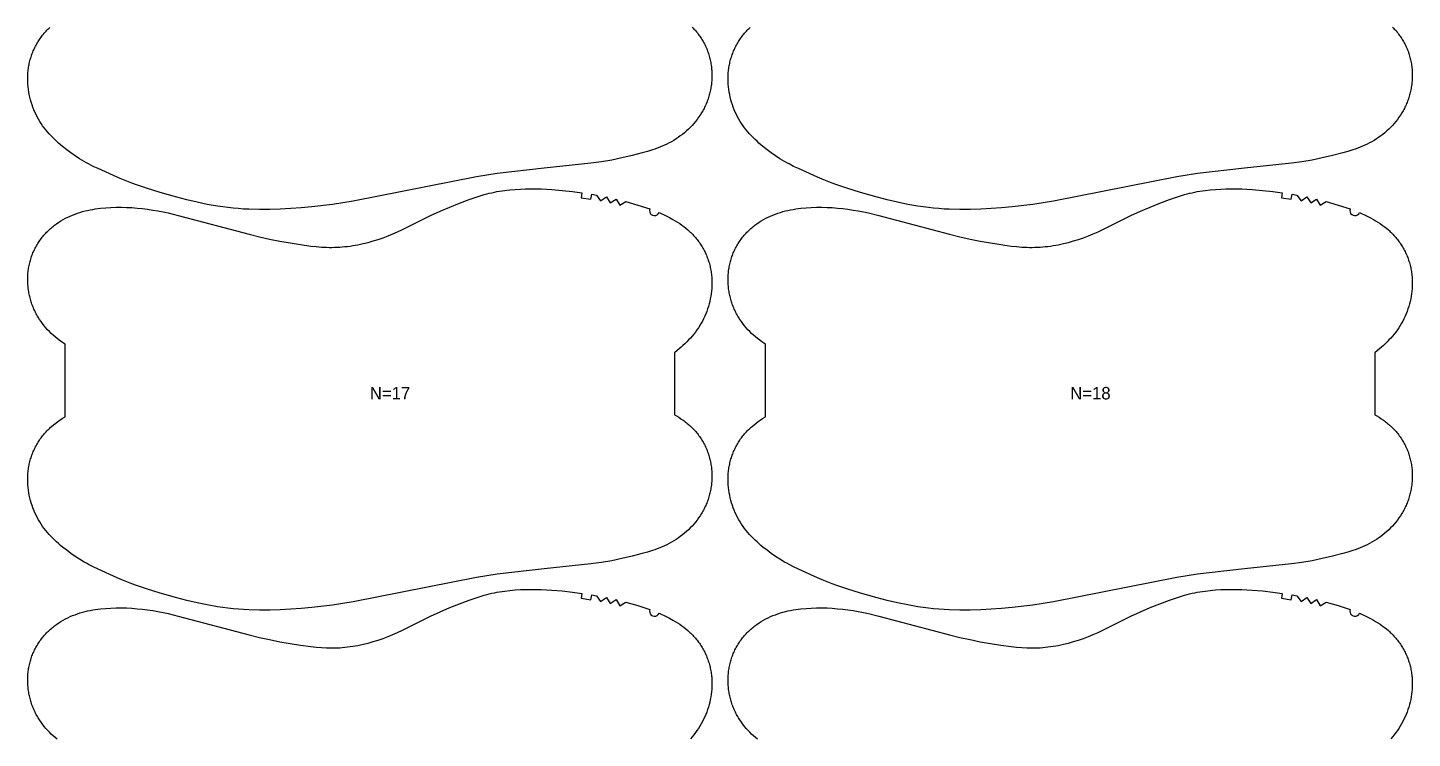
# Model space of a CAD drawing. Header units: inches. Extents: x -5 to 1955, y -83 to 1064.
# Drawn here: x 556 to 1110, y 201 to 485 of the extents above; entities that cross this region are included whole.
import ezdxf

# ---------------------------------------------------------------- set-up
doc = ezdxf.new("R2010")
doc.units = ezdxf.units.IN

msp = doc.modelspace()

# ---------------------------------------------------------------- linework, layer by layer
at = {"layer": '1'}
for points in [[(821.7665, 485.1949), (822.134, 484.8219), (822.4944, 484.4419), (822.8474, 484.055), (823.1929, 483.6614), (823.5307, 483.2612), (823.8608, 482.8546), (824.1829, 482.4417), (824.4969, 482.0226), (824.8027, 481.5975), (825.1001, 481.1665), (825.3889, 480.7298), (825.669, 480.2875), (825.9403, 479.8398), (826.2027, 479.3868), (826.4558, 478.9287), (826.6997, 478.4655), (826.9343, 477.9976), (827.1595, 477.525), (827.3754, 477.048), (827.5818, 476.5669), (827.7787, 476.0817), (827.9661, 475.5928), (828.144, 475.1003), (828.3124, 474.6043), (828.4711, 474.1053), (828.6202, 473.6032), (828.7595, 473.0983), (828.8892, 472.5909), (829.0092, 472.0811), (829.1193, 471.5692), (829.2196, 471.0552), (829.3101, 470.5395), (829.3908, 470.0223), (829.4616, 469.5036), (829.5228, 468.9836), (829.5742, 468.4626), (829.6159, 467.9407), (829.648, 467.4181), (829.6705, 466.895), (829.6834, 466.3715), (829.6867, 465.8477), (829.6806, 465.324), (829.665, 464.8004), (829.64, 464.2772), (829.6056, 463.7544), (829.5619, 463.2323), (829.5088, 462.7111), (829.4464, 462.1909), (829.3748, 461.6719), (829.2939, 461.1543), (829.2038, 460.6382), (829.1044, 460.1239), (828.9959, 459.6115), (828.8781, 459.1011), (828.7512, 458.593), (828.6151, 458.0874), (828.4699, 457.5844), (828.3156, 457.0841), (828.1521, 456.5869), (827.9795, 456.0927), (827.7979, 455.602), (827.6071, 455.1147), (827.4074, 454.631), (827.1986, 454.1513), (826.9809, 453.6754), (826.7545, 453.2036), (826.5195, 452.736), (826.2761, 452.2726), (826.0244, 451.8136), (825.7646, 451.359), (825.4968, 450.9089), (824.938, 450.0228), (824.3492, 449.156), (823.7316, 448.3094), (823.0864, 447.4836), (822.4148, 446.6795), (821.7178, 445.8977), (820.9961, 445.1386), (820.2507, 444.403), (819.4824, 443.6913), (818.6921, 443.0042), (817.8807, 442.3421), (817.0489, 441.7058), (816.1978, 441.0955), (815.3284, 440.5116), (814.4417, 439.954), (813.5388, 439.4228), (812.6209, 438.918), (811.6891, 438.4398), (810.7443, 437.9881), (809.7877, 437.563), (808.8204, 437.1642), (807.8436, 436.7895), (806.8583, 436.4366), (805.8659, 436.1028), (803.8639, 435.4829), (801.8469, 434.9099), (797.7924, 433.8521), (793.7126, 432.9059), (789.6062, 432.0765), (785.4759, 431.3752), (781.3264, 430.8039), (762.58, 428.8145), (743.8445, 426.7245), (735.5743, 425.3832), (686.2664, 415.5907), (682.1306, 414.9246), (677.9826, 414.335), (669.6629, 413.3453), (665.4901, 412.9739), (661.3106, 412.6882), (657.1264, 412.4829), (652.9389, 412.3593), (648.7492, 412.3257), (644.5611, 412.4142), (642.4691, 412.5154), (640.3795, 412.6576), (638.2932, 412.8417), (636.2112, 413.0689), (634.1343, 413.3392), (632.0628, 413.65), (627.9371, 414.3791), (623.8353, 415.2302), (619.7559, 416.1831), (615.6975, 417.2226), (609.0808, 419.1108), (603.6569, 420.8194), (599.684, 422.1528), (597.7124, 422.8597), (595.7561, 423.6051), (593.8173, 424.3942), (591.8924, 425.2181), (584.2468, 428.6554), (582.3594, 429.563), (580.4987, 430.521), (579.5811, 431.0239), (578.6725, 431.5432), (576.882, 432.6285), (575.1273, 433.7722), (573.4079, 434.9697), (571.7247, 436.2177), (570.0827, 437.5185), (569.2789, 438.19), (568.4876, 438.8762), (567.7096, 439.5776), (566.9455, 440.2946), (566.1963, 441.0279), (565.4638, 441.7778), (564.7498, 442.5449), (564.0563, 443.3298), (563.3853, 444.1331), (562.7385, 444.9551), (562.118, 445.7966), (561.5257, 446.658), (560.9632, 447.5395), (560.4309, 448.4402), (559.9287, 449.3587), (559.4568, 450.2938), (559.0151, 451.244), (558.6038, 452.2082), (558.2228, 453.185), (557.8722, 454.1731), (557.5522, 455.1712), (557.2631, 456.1785), (557.0056, 457.1939), (556.7802, 458.2167), (556.5874, 459.2459), (556.4277, 460.2806), (556.3018, 461.32), (556.2101, 462.3632), (556.1532, 463.4091), (556.1317, 464.4566), (556.1462, 465.5041), (556.1671, 466.0274), (556.1972, 466.5502), (556.2366, 467.0723), (556.2853, 467.5936), (556.3434, 468.1138), (556.4111, 468.6328), (556.4883, 469.1504), (556.5751, 469.6665), (556.6717, 470.1808), (556.778, 470.6931), (556.8941, 471.2034), (557.02, 471.7114), (557.1557, 472.217), (557.3009, 472.7199), (557.4557, 473.2201), (557.6199, 473.7173), (557.7936, 474.2113), (557.9765, 474.702), (558.1687, 475.1893), (558.37, 475.6728), (558.5805, 476.1526), (558.7999, 476.6283), (559.0282, 477.0998), (559.2654, 477.567), (559.5113, 478.0296), (559.766, 478.4875), (560.0292, 478.9406), (560.301, 479.3885), (560.5811, 479.8314), (560.8695, 480.2688), (561.166, 480.7008), (561.4705, 481.1271), (561.7829, 481.5476), (562.103, 481.9622), (562.4308, 482.3706), (562.7662, 482.7728), (563.1089, 483.1686), (563.4589, 483.5578), (563.8161, 483.9403), (564.1803, 484.316), (564.5515, 484.6846), (564.9294, 485.046)], [(1101.7665, 485.1949), (1102.134, 484.8219), (1102.4944, 484.4419), (1102.8474, 484.055), (1103.1929, 483.6614), (1103.5307, 483.2612), (1103.8608, 482.8546), (1104.1829, 482.4417), (1104.4969, 482.0226), (1104.8027, 481.5975), (1105.1001, 481.1665), (1105.3889, 480.7298), (1105.669, 480.2875), (1105.9403, 479.8398), (1106.2027, 479.3868), (1106.4558, 478.9287), (1106.6997, 478.4655), (1106.9343, 477.9976), (1107.1595, 477.525), (1107.3754, 477.048), (1107.5818, 476.5669), (1107.7787, 476.0817), (1107.9661, 475.5928), (1108.144, 475.1003), (1108.3124, 474.6043), (1108.4711, 474.1053), (1108.6202, 473.6032), (1108.7595, 473.0983), (1108.8892, 472.5909), (1109.0092, 472.0811), (1109.1193, 471.5692), (1109.2196, 471.0552), (1109.3101, 470.5395), (1109.3908, 470.0223), (1109.4616, 469.5036), (1109.5228, 468.9836), (1109.5742, 468.4626), (1109.6159, 467.9407), (1109.648, 467.4181), (1109.6705, 466.895), (1109.6834, 466.3715), (1109.6867, 465.8477), (1109.6806, 465.324), (1109.665, 464.8004), (1109.64, 464.2772), (1109.6056, 463.7544), (1109.5619, 463.2323), (1109.5088, 462.7111), (1109.4464, 462.1909), (1109.3748, 461.6719), (1109.2939, 461.1543), (1109.2038, 460.6382), (1109.1044, 460.1239), (1108.9959, 459.6115), (1108.8781, 459.1011), (1108.7512, 458.593), (1108.6151, 458.0874), (1108.4699, 457.5844), (1108.3156, 457.0841), (1108.1521, 456.5869), (1107.9795, 456.0927), (1107.7979, 455.602), (1107.6071, 455.1147), (1107.4074, 454.631), (1107.1986, 454.1513), (1106.9809, 453.6754), (1106.7545, 453.2036), (1106.5195, 452.736), (1106.2761, 452.2726), (1106.0244, 451.8136), (1105.7646, 451.359), (1105.4968, 450.9089), (1104.938, 450.0228), (1104.3492, 449.156), (1103.7316, 448.3094), (1103.0864, 447.4836), (1102.4148, 446.6795), (1101.7178, 445.8977), (1100.9961, 445.1386), (1100.2507, 444.403), (1099.4824, 443.6913), (1098.6921, 443.0042), (1097.8807, 442.3421), (1097.0489, 441.7058), (1096.1978, 441.0955), (1095.3284, 440.5116), (1094.4417, 439.954), (1093.5388, 439.4228), (1092.6209, 438.918), (1091.6891, 438.4398), (1090.7443, 437.9881), (1089.7877, 437.563), (1088.8204, 437.1642), (1087.8436, 436.7895), (1086.8583, 436.4366), (1085.8659, 436.1028), (1083.8639, 435.4829), (1081.8469, 434.9099), (1077.7924, 433.8521), (1073.7126, 432.9059), (1069.6062, 432.0765), (1065.4759, 431.3752), (1061.3264, 430.8039), (1042.58, 428.8145), (1023.8445, 426.7245), (1015.5743, 425.3832), (966.2664, 415.5907), (962.1306, 414.9246), (957.9826, 414.335), (949.6629, 413.3453), (945.4901, 412.9739), (941.3106, 412.6882), (937.1264, 412.4829), (932.9389, 412.3593), (928.7492, 412.3257), (924.5611, 412.4142), (922.4691, 412.5154), (920.3795, 412.6576), (918.2932, 412.8417), (916.2112, 413.0689), (914.1343, 413.3392), (912.0628, 413.65), (907.9371, 414.3791), (903.8353, 415.2302), (899.7559, 416.1831), (895.6975, 417.2226), (889.0808, 419.1108), (883.6569, 420.8194), (879.684, 422.1528), (877.7124, 422.8597), (875.7561, 423.6051), (873.8173, 424.3942), (871.8924, 425.2181), (864.2468, 428.6554), (862.3594, 429.563), (860.4987, 430.521), (859.5811, 431.0239), (858.6725, 431.5432), (856.882, 432.6285), (855.1273, 433.7722), (853.4079, 434.9697), (851.7247, 436.2177), (850.0827, 437.5185), (849.2789, 438.19), (848.4876, 438.8762), (847.7096, 439.5776), (846.9455, 440.2946), (846.1963, 441.0279), (845.4638, 441.7778), (844.7498, 442.5449), (844.0563, 443.3298), (843.3853, 444.1331), (842.7385, 444.9551), (842.118, 445.7966), (841.5257, 446.658), (840.9632, 447.5395), (840.4309, 448.4402), (839.9287, 449.3587), (839.4568, 450.2938), (839.0151, 451.244), (838.6038, 452.2082), (838.2228, 453.185), (837.8722, 454.1731), (837.5522, 455.1712), (837.2631, 456.1785), (837.0056, 457.1939), (836.7802, 458.2167), (836.5874, 459.2459), (836.4277, 460.2806), (836.3018, 461.32), (836.2101, 462.3632), (836.1532, 463.4091), (836.1317, 464.4566), (836.1462, 465.5041), (836.1671, 466.0274), (836.1972, 466.5502), (836.2366, 467.0723), (836.2853, 467.5936), (836.3434, 468.1138), (836.4111, 468.6328), (836.4883, 469.1504), (836.5751, 469.6665), (836.6717, 470.1808), (836.778, 470.6931), (836.8941, 471.2034), (837.02, 471.7114), (837.1557, 472.217), (837.3009, 472.7199), (837.4557, 473.2201), (837.6199, 473.7173), (837.7936, 474.2113), (837.9765, 474.702), (838.1687, 475.1893), (838.37, 475.6728), (838.5805, 476.1526), (838.7999, 476.6283), (839.0282, 477.0998), (839.2654, 477.567), (839.5113, 478.0296), (839.766, 478.4875), (840.0292, 478.9406), (840.301, 479.3885), (840.5811, 479.8314), (840.8695, 480.2688), (841.166, 480.7008), (841.4705, 481.1271), (841.7829, 481.5476), (842.103, 481.9622), (842.4308, 482.3706), (842.7662, 482.7728), (843.1089, 483.1686), (843.4589, 483.5578), (843.8161, 483.9403), (844.1803, 484.316), (844.5515, 484.6846), (844.9294, 485.046)], [(567.9378, 200.6573), (567.1264, 201.3194), (566.3361, 202.0065), (565.5678, 202.7182), (564.8224, 203.4538), (564.1007, 204.2129), (563.4037, 204.9947), (562.7321, 205.7988), (562.0869, 206.6246), (561.4693, 207.4712), (560.8805, 208.338), (560.3216, 209.2241), (560.0539, 209.6742), (559.7941, 210.1288), (559.5424, 210.5878), (559.299, 211.0512), (559.064, 211.5188), (558.8376, 211.9906), (558.6199, 212.4664), (558.4111, 212.9462), (558.2114, 213.4298), (558.0206, 213.9171), (557.839, 214.4079), (557.6664, 214.9021), (557.5029, 215.3993), (557.3486, 215.8996), (557.2034, 216.4026), (557.0673, 216.9082), (556.9404, 217.4163), (556.8226, 217.9267), (556.7141, 218.4391), (556.6147, 218.9534), (556.5246, 219.4695), (556.4437, 219.9871), (556.3721, 220.5061), (556.3097, 221.0263), (556.2566, 221.5475), (556.2129, 222.0696), (556.1785, 222.5924), (556.1535, 223.1156), (556.1379, 223.6392), (556.1317, 224.1629), (556.1351, 224.6867), (556.148, 225.2102), (556.1705, 225.7333), (556.2026, 226.2559), (556.2443, 226.7778), (556.2957, 227.2988), (556.3569, 227.8188), (556.4277, 228.3375), (556.5084, 228.8547), (556.5989, 229.3704), (556.6992, 229.8843), (556.8093, 230.3963), (556.9293, 230.9061), (557.0589, 231.4135), (557.1983, 231.9184), (557.3474, 232.4204), (557.5061, 232.9195), (557.6745, 233.4155), (557.8524, 233.908), (558.0398, 234.3969), (558.2367, 234.8821), (558.4431, 235.3632), (558.659, 235.8402), (558.8842, 236.3127), (559.1188, 236.7807), (559.3627, 237.2439), (559.6158, 237.702), (559.8781, 238.155), (560.1494, 238.6027), (560.4296, 239.045), (560.7184, 239.4817), (561.0158, 239.9127), (561.3216, 240.3378), (561.6356, 240.7569), (561.9577, 241.1698), (562.2877, 241.5764), (562.6256, 241.9766), (562.9711, 242.3702), (563.3241, 242.7571), (563.6845, 243.1371), (564.052, 243.5101), (564.4266, 243.8759), (564.8082, 244.2345), (565.1964, 244.5857), (565.5911, 244.9296), (565.9922, 245.2661), (566.3995, 245.5952), (566.8126, 245.9168), (567.2316, 246.2311), (567.6561, 246.5378), (568.5211, 247.1288), (569.4062, 247.6897), (570.3097, 248.2201), (571.2302, 248.7201), (572.1662, 249.1893), (573.1166, 249.6284), (574.0801, 250.0377), (575.0556, 250.4177), (576.042, 250.769), (577.0381, 251.092), (578.0429, 251.3873), (579.055, 251.6554), (580.0736, 251.8968), (581.0978, 252.1127), (582.127, 252.3046), (583.1604, 252.4736), (584.1976, 252.621), (585.2377, 252.7483), (587.3243, 252.9475), (589.4154, 253.0801), (591.5089, 253.1489), (593.6032, 253.1553), (595.6965, 253.1006), (597.7874, 252.9866), (599.875, 252.8175), (601.9584, 252.5978), (604.0368, 252.3321), (606.1094, 252.0241), (608.175, 251.674), (610.2324, 251.2808), (612.2807, 250.8437), (616.3499, 249.8513), (644.6945, 242.326), (648.7681, 241.3478), (652.8587, 240.4426), (656.9658, 239.6165), (661.0874, 238.8669), (665.2223, 238.197), (669.3746, 237.6417), (671.4587, 237.4214), (673.5471, 237.252), (675.6385, 237.1451), (676.685, 237.1187), (677.7316, 237.1122), (678.7783, 237.1268), (679.8247, 237.1625), (680.8703, 237.2189), (681.9148, 237.2956), (682.9578, 237.3923), (683.9988, 237.5086), (685.0375, 237.6443), (686.0734, 237.7988), (687.1062, 237.972), (688.1357, 238.1631), (690.1845, 238.5975), (692.2185, 239.0978), (694.2369, 239.6597), (696.2384, 240.2798), (698.2207, 240.9579), (700.1815, 241.6946), (702.1182, 242.4906), (704.0299, 243.344), (705.9213, 244.243), (717.1649, 249.8612), (720.9785, 251.5945), (724.8388, 253.2227), (728.7346, 254.7613), (732.6644, 256.2142), (734.6427, 256.9062), (736.6326, 257.562), (738.6373, 258.1668), (739.6462, 258.4453), (740.6598, 258.7055), (741.6785, 258.9458), (742.7019, 259.1665), (743.7295, 259.368), (744.7608, 259.5509), (746.8328, 259.8631), (748.9139, 260.1074), (751.0006, 260.2887), (753.0913, 260.413), (755.1846, 260.4868), (757.2793, 260.5166), (759.3741, 260.5077), (761.4683, 260.461), (763.5611, 260.3761), (765.6519, 260.2527), (769.8255, 259.8963), (773.9884, 259.4239), (777.6596, 258.9356), (777.3787, 256.9554), (781.2927, 256.3599), (781.614, 258.3339), (783.5863, 258.0018), (785.1874, 255.6808), (787.5182, 257.2667), (789.0542, 254.9042), (791.4277, 256.4222), (792.8896, 254.0138), (795.3091, 255.4571), (800.0998, 254.0293), (804.8571, 252.494), (804.728, 251.8875), (804.7908, 251.2706), (805.0396, 250.7027), (805.4504, 250.2382), (805.9837, 249.9219), (806.5883, 249.7842), (807.206, 249.8383), (807.7774, 250.0791), (808.2476, 250.4833), (808.5715, 251.012), (808.5715, 251.012), (811.3776, 249.7097), (812.7537, 249.0018), (814.1094, 248.2535), (815.0142, 247.7229), (815.9068, 247.1717), (816.785, 246.5986), (817.6469, 246.0023), (818.4902, 245.3817), (819.3131, 244.7355), (820.1134, 244.0624), (820.5044, 243.7154), (820.8891, 243.3612), (821.267, 242.9998), (821.6382, 242.6312), (822.0024, 242.2555), (822.3596, 241.873), (822.7096, 241.4838), (823.0523, 241.088), (823.3877, 240.6858), (823.7155, 240.2774), (824.0356, 239.8628), (824.348, 239.4423), (824.6525, 239.016), (824.949, 238.584), (825.2374, 238.1465), (825.5175, 237.7037), (825.7893, 237.2557), (826.0525, 236.8027), (826.3071, 236.3448), (826.5531, 235.8822), (826.7903, 235.415), (827.0186, 234.9435), (827.238, 234.4678), (827.4484, 233.988), (827.6498, 233.5045), (827.842, 233.0172), (828.0249, 232.5265), (828.1985, 232.0325), (828.3628, 231.5353), (828.5176, 231.0351), (828.6628, 230.5322), (828.7984, 230.0266), (828.9244, 229.5186), (829.0405, 229.0083), (829.1468, 228.496), (829.2434, 227.9817), (829.3302, 227.4656), (829.4074, 226.948), (829.4751, 226.429), (829.5332, 225.9088), (829.5819, 225.3875), (829.6213, 224.8654), (829.6514, 224.3426), (829.6723, 223.8192), (829.6867, 222.7718), (829.6653, 221.7243), (829.6084, 220.6784), (829.5167, 219.6352), (829.3908, 218.5958), (829.2311, 217.5611), (829.0383, 216.5319), (828.8129, 215.5091), (828.5554, 214.4937), (828.2663, 213.4864), (827.9463, 212.4883), (827.5957, 211.5002), (827.2147, 210.5234), (826.8034, 209.5592), (826.3617, 208.609), (825.8898, 207.6739), (825.3876, 206.7554), (824.8553, 205.8547), (824.2928, 204.9732), (823.7005, 204.1118), (823.08, 203.2703), (822.4332, 202.4483), (821.7622, 201.645), (821.0687, 200.8601)], [(847.9378, 200.6573), (847.1264, 201.3194), (846.3361, 202.0065), (845.5678, 202.7182), (844.8224, 203.4538), (844.1007, 204.2129), (843.4037, 204.9947), (842.7321, 205.7988), (842.0869, 206.6246), (841.4693, 207.4712), (840.8805, 208.338), (840.3216, 209.2241), (840.0539, 209.6742), (839.7941, 210.1288), (839.5424, 210.5878), (839.299, 211.0512), (839.064, 211.5188), (838.8376, 211.9906), (838.6199, 212.4664), (838.4111, 212.9462), (838.2114, 213.4298), (838.0206, 213.9171), (837.839, 214.4079), (837.6664, 214.9021), (837.5029, 215.3993), (837.3486, 215.8996), (837.2034, 216.4026), (837.0673, 216.9082), (836.9404, 217.4163), (836.8226, 217.9267), (836.7141, 218.4391), (836.6147, 218.9534), (836.5246, 219.4695), (836.4437, 219.9871), (836.3721, 220.5061), (836.3097, 221.0263), (836.2566, 221.5475), (836.2129, 222.0696), (836.1785, 222.5924), (836.1535, 223.1156), (836.1379, 223.6392), (836.1317, 224.1629), (836.1351, 224.6867), (836.148, 225.2102), (836.1705, 225.7333), (836.2026, 226.2559), (836.2443, 226.7778), (836.2957, 227.2988), (836.3569, 227.8188), (836.4277, 228.3375), (836.5084, 228.8547), (836.5989, 229.3704), (836.6992, 229.8843), (836.8093, 230.3963), (836.9293, 230.9061), (837.0589, 231.4135), (837.1983, 231.9184), (837.3474, 232.4204), (837.5061, 232.9195), (837.6745, 233.4155), (837.8524, 233.908), (838.0398, 234.3969), (838.2367, 234.8821), (838.4431, 235.3632), (838.659, 235.8402), (838.8842, 236.3127), (839.1188, 236.7807), (839.3627, 237.2439), (839.6158, 237.702), (839.8781, 238.155), (840.1494, 238.6027), (840.4296, 239.045), (840.7184, 239.4817), (841.0158, 239.9127), (841.3216, 240.3378), (841.6356, 240.7569), (841.9577, 241.1698), (842.2877, 241.5764), (842.6256, 241.9766), (842.9711, 242.3702), (843.3241, 242.7571), (843.6845, 243.1371), (844.052, 243.5101), (844.4266, 243.8759), (844.8082, 244.2345), (845.1964, 244.5857), (845.5911, 244.9296), (845.9922, 245.2661), (846.3995, 245.5952), (846.8126, 245.9168), (847.2316, 246.2311), (847.6561, 246.5378), (848.5211, 247.1288), (849.4062, 247.6897), (850.3097, 248.2201), (851.2302, 248.7201), (852.1662, 249.1893), (853.1166, 249.6284), (854.0801, 250.0377), (855.0556, 250.4177), (856.042, 250.769), (857.0381, 251.092), (858.0429, 251.3873), (859.055, 251.6554), (860.0736, 251.8968), (861.0978, 252.1127), (862.127, 252.3046), (863.1604, 252.4736), (864.1976, 252.621), (865.2377, 252.7483), (867.3243, 252.9475), (869.4154, 253.0801), (871.5089, 253.1489), (873.6032, 253.1553), (875.6965, 253.1006), (877.7874, 252.9866), (879.875, 252.8175), (881.9584, 252.5978), (884.0368, 252.3321), (886.1094, 252.0241), (888.175, 251.674), (890.2324, 251.2808), (892.2807, 250.8437), (896.3499, 249.8513), (924.6945, 242.326), (928.7681, 241.3478), (932.8587, 240.4426), (936.9658, 239.6165), (941.0874, 238.8669), (945.2223, 238.197), (949.3746, 237.6417), (951.4587, 237.4214), (953.5471, 237.252), (955.6385, 237.1451), (956.685, 237.1187), (957.7316, 237.1122), (958.7783, 237.1268), (959.8247, 237.1625), (960.8703, 237.2189), (961.9148, 237.2956), (962.9578, 237.3923), (963.9988, 237.5086), (965.0375, 237.6443), (966.0734, 237.7988), (967.1062, 237.972), (968.1357, 238.1631), (970.1845, 238.5975), (972.2185, 239.0978), (974.2369, 239.6597), (976.2384, 240.2798), (978.2207, 240.9579), (980.1815, 241.6946), (982.1182, 242.4906), (984.0299, 243.344), (985.9213, 244.243), (997.1649, 249.8612), (1000.9785, 251.5945), (1004.8388, 253.2227), (1008.7346, 254.7613), (1012.6644, 256.2142), (1014.6427, 256.9062), (1016.6326, 257.562), (1018.6373, 258.1668), (1019.6462, 258.4453), (1020.6598, 258.7055), (1021.6785, 258.9458), (1022.7019, 259.1665), (1023.7295, 259.368), (1024.7608, 259.5509), (1026.8328, 259.8631), (1028.9139, 260.1074), (1031.0006, 260.2887), (1033.0913, 260.413), (1035.1846, 260.4868), (1037.2793, 260.5166), (1039.3741, 260.5077), (1041.4683, 260.461), (1043.5611, 260.3761), (1045.6519, 260.2527), (1049.8255, 259.8963), (1053.9884, 259.4239), (1057.6596, 258.9356), (1057.3787, 256.9554), (1061.2927, 256.3599), (1061.614, 258.3339), (1063.5863, 258.0018), (1065.1874, 255.6808), (1067.5182, 257.2667), (1069.0542, 254.9042), (1071.4277, 256.4222), (1072.8896, 254.0138), (1075.3091, 255.4571), (1080.0998, 254.0293), (1084.8571, 252.494), (1084.728, 251.8875), (1084.7908, 251.2706), (1085.0396, 250.7027), (1085.4504, 250.2382), (1085.9837, 249.9219), (1086.5883, 249.7842), (1087.206, 249.8383), (1087.7774, 250.0791), (1088.2476, 250.4833), (1088.5715, 251.012), (1088.5715, 251.012), (1091.3776, 249.7097), (1092.7537, 249.0018), (1094.1094, 248.2535), (1095.0142, 247.7229), (1095.9068, 247.1717), (1096.785, 246.5986), (1097.6469, 246.0023), (1098.4902, 245.3817), (1099.3131, 244.7355), (1100.1134, 244.0624), (1100.5044, 243.7154), (1100.8891, 243.3612), (1101.267, 242.9998), (1101.6382, 242.6312), (1102.0024, 242.2555), (1102.3596, 241.873), (1102.7096, 241.4838), (1103.0523, 241.088), (1103.3877, 240.6858), (1103.7155, 240.2774), (1104.0356, 239.8628), (1104.348, 239.4423), (1104.6525, 239.016), (1104.949, 238.584), (1105.2374, 238.1465), (1105.5175, 237.7037), (1105.7893, 237.2557), (1106.0525, 236.8027), (1106.3071, 236.3448), (1106.5531, 235.8822), (1106.7903, 235.415), (1107.0186, 234.9435), (1107.238, 234.4678), (1107.4484, 233.988), (1107.6498, 233.5045), (1107.842, 233.0172), (1108.0249, 232.5265), (1108.1985, 232.0325), (1108.3628, 231.5353), (1108.5176, 231.0351), (1108.6628, 230.5322), (1108.7984, 230.0266), (1108.9244, 229.5186), (1109.0405, 229.0083), (1109.1468, 228.496), (1109.2434, 227.9817), (1109.3302, 227.4656), (1109.4074, 226.948), (1109.4751, 226.429), (1109.5332, 225.9088), (1109.5819, 225.3875), (1109.6213, 224.8654), (1109.6514, 224.3426), (1109.6723, 223.8192), (1109.6867, 222.7718), (1109.6653, 221.7243), (1109.6084, 220.6784), (1109.5167, 219.6352), (1109.3908, 218.5958), (1109.2311, 217.5611), (1109.0383, 216.5319), (1108.8129, 215.5091), (1108.5554, 214.4937), (1108.2663, 213.4864), (1107.9463, 212.4883), (1107.5957, 211.5002), (1107.2147, 210.5234), (1106.8034, 209.5592), (1106.3617, 208.609), (1105.8898, 207.6739), (1105.3876, 206.7554), (1104.8553, 205.8547), (1104.2928, 204.9732), (1103.7005, 204.1118), (1103.08, 203.2703), (1102.4332, 202.4483), (1101.7622, 201.645), (1101.0687, 200.8601)]]:
    msp.add_lwpolyline(points, dxfattribs=at)
for points in [[(808.5715, 411.095), (811.3776, 409.7927), (812.7537, 409.0848), (814.1094, 408.3365), (815.0142, 407.8059), (815.9068, 407.2547), (816.785, 406.6816), (817.6469, 406.0853), (818.4902, 405.4647), (819.3131, 404.8185), (820.1134, 404.1454), (820.5044, 403.7984), (820.8891, 403.4442), (821.267, 403.0828), (821.6382, 402.7142), (822.0024, 402.3385), (822.3596, 401.956), (822.7096, 401.5668), (823.0523, 401.171), (823.3877, 400.7688), (823.7155, 400.3604), (824.0356, 399.9458), (824.348, 399.5253), (824.6525, 399.099), (824.949, 398.667), (825.2374, 398.2295), (825.5175, 397.7867), (825.7893, 397.3387), (826.0525, 396.8857), (826.3071, 396.4278), (826.5531, 395.9652), (826.7903, 395.498), (827.0186, 395.0265), (827.238, 394.5508), (827.4484, 394.071), (827.6498, 393.5875), (827.842, 393.1002), (828.0249, 392.6095), (828.1985, 392.1155), (828.3628, 391.6183), (828.5176, 391.1181), (828.6628, 390.6152), (828.7984, 390.1096), (828.9244, 389.6016), (829.0405, 389.0913), (829.1468, 388.579), (829.2434, 388.0647), (829.3302, 387.5486), (829.4074, 387.031), (829.4751, 386.512), (829.5332, 385.9918), (829.5819, 385.4705), (829.6213, 384.9484), (829.6514, 384.4256), (829.6723, 383.9022), (829.6867, 382.8548), (829.6653, 381.8073), (829.6084, 380.7614), (829.5167, 379.7182), (829.3908, 378.6788), (829.2311, 377.6441), (829.0383, 376.6149), (828.8129, 375.5921), (828.5554, 374.5767), (828.2663, 373.5694), (827.9463, 372.5713), (827.5957, 371.5832), (827.2147, 370.6064), (826.8034, 369.6422), (826.3617, 368.692), (825.8898, 367.7569), (825.3876, 366.8384), (824.8553, 365.9377), (824.2928, 365.0562), (823.7005, 364.1948), (823.08, 363.3533), (822.4332, 362.5313), (821.7622, 361.728), (821.0687, 360.9431), (820.3547, 360.176), (819.6222, 359.4261), (818.873, 358.6928), (818.1089, 357.9758), (817.3309, 357.2744), (816.5396, 356.5882), (815.7358, 355.9167), (814.6867, 355.0856), (814.6867, 330.2684), (815.5088, 329.8219), (816.4123, 329.2915), (817.2973, 328.7306), (818.1624, 328.1396), (818.5869, 327.8329), (819.0058, 327.5186), (819.419, 327.197), (819.8263, 326.8679), (820.2274, 326.5314), (820.6221, 326.1875), (821.0103, 325.8363), (821.3918, 325.4777), (821.7665, 325.1119), (822.134, 324.7389), (822.4944, 324.3589), (822.8474, 323.972), (823.1929, 323.5784), (823.5307, 323.1782), (823.8608, 322.7716), (824.1829, 322.3587), (824.4969, 321.9396), (824.8027, 321.5145), (825.1001, 321.0835), (825.3889, 320.6468), (825.669, 320.2045), (825.9403, 319.7568), (826.2027, 319.3038), (826.4558, 318.8457), (826.6997, 318.3825), (826.9343, 317.9146), (827.1595, 317.442), (827.3754, 316.965), (827.5818, 316.4839), (827.7787, 315.9987), (827.9661, 315.5098), (828.144, 315.0173), (828.3124, 314.5213), (828.4711, 314.0223), (828.6202, 313.5202), (828.7595, 313.0153), (828.8892, 312.5079), (829.0092, 311.9981), (829.1193, 311.4862), (829.2196, 310.9722), (829.3101, 310.4565), (829.3908, 309.9393), (829.4616, 309.4206), (829.5228, 308.9006), (829.5742, 308.3796), (829.6159, 307.8577), (829.648, 307.3351), (829.6705, 306.812), (829.6834, 306.2885), (829.6867, 305.7647), (829.6806, 305.241), (829.665, 304.7174), (829.64, 304.1942), (829.6056, 303.6714), (829.5619, 303.1493), (829.5088, 302.6281), (829.4464, 302.1079), (829.3748, 301.5889), (829.2939, 301.0713), (829.2038, 300.5552), (829.1044, 300.0409), (828.9959, 299.5285), (828.8781, 299.0181), (828.7512, 298.51), (828.6151, 298.0044), (828.4699, 297.5014), (828.3156, 297.0011), (828.1521, 296.5039), (827.9795, 296.0097), (827.7979, 295.519), (827.6071, 295.0317), (827.4074, 294.548), (827.1986, 294.0683), (826.9809, 293.5924), (826.7545, 293.1206), (826.5195, 292.653), (826.2761, 292.1896), (826.0244, 291.7306), (825.7646, 291.276), (825.4968, 290.8259), (824.938, 289.9398), (824.3492, 289.073), (823.7316, 288.2264), (823.0864, 287.4006), (822.4148, 286.5965), (821.7178, 285.8147), (820.9961, 285.0556), (820.2507, 284.32), (819.4824, 283.6083), (818.6921, 282.9212), (817.8807, 282.2591), (817.0489, 281.6228), (816.1978, 281.0125), (815.3284, 280.4286), (814.4417, 279.871), (813.5388, 279.3398), (812.6209, 278.835), (811.6891, 278.3568), (810.7443, 277.9051), (809.7877, 277.48), (808.8204, 277.0812), (807.8436, 276.7065), (806.8583, 276.3536), (805.8659, 276.0198), (803.8639, 275.3999), (801.8469, 274.8269), (797.7924, 273.7691), (793.7126, 272.8229), (789.6062, 271.9935), (785.4759, 271.2922), (781.3264, 270.7209), (762.58, 268.7315), (743.8445, 266.6415), (735.5743, 265.3002), (686.2664, 255.5077), (682.1306, 254.8416), (677.9826, 254.252), (669.6629, 253.2623), (665.4901, 252.8909), (661.3106, 252.6052), (657.1264, 252.3999), (652.9389, 252.2763), (648.7492, 252.2427), (644.5611, 252.3312), (642.4691, 252.4324), (640.3795, 252.5746), (638.2932, 252.7587), (636.2112, 252.9859), (634.1343, 253.2562), (632.0628, 253.567), (627.9371, 254.2961), (623.8353, 255.1472), (619.7559, 256.1001), (615.6975, 257.1396), (609.0808, 259.0278), (603.6569, 260.7364), (599.684, 262.0698), (597.7124, 262.7767), (595.7561, 263.5221), (593.8173, 264.3112), (591.8924, 265.1351), (584.2468, 268.5724), (582.3594, 269.48), (580.4987, 270.438), (579.5811, 270.9409), (578.6725, 271.4602), (576.882, 272.5455), (575.1273, 273.6892), (573.4079, 274.8867), (571.7247, 276.1347), (570.0827, 277.4355), (569.2789, 278.107), (568.4876, 278.7932), (567.7096, 279.4946), (566.9455, 280.2116), (566.1963, 280.9449), (565.4638, 281.6948), (564.7498, 282.4619), (564.0563, 283.2468), (563.3853, 284.0501), (562.7385, 284.8721), (562.118, 285.7136), (561.5257, 286.575), (560.9632, 287.4565), (560.4309, 288.3572), (559.9287, 289.2757), (559.4568, 290.2108), (559.0151, 291.161), (558.6038, 292.1252), (558.2228, 293.102), (557.8722, 294.0901), (557.5522, 295.0882), (557.2631, 296.0955), (557.0056, 297.1109), (556.7802, 298.1337), (556.5874, 299.1629), (556.4277, 300.1976), (556.3018, 301.237), (556.2101, 302.2802), (556.1532, 303.3261), (556.1317, 304.3736), (556.1462, 305.4211), (556.1671, 305.9444), (556.1972, 306.4672), (556.2366, 306.9893), (556.2853, 307.5106), (556.3434, 308.0308), (556.4111, 308.5498), (556.4883, 309.0674), (556.5751, 309.5835), (556.6717, 310.0978), (556.778, 310.6101), (556.8941, 311.1204), (557.02, 311.6284), (557.1557, 312.134), (557.3009, 312.6369), (557.4557, 313.1371), (557.6199, 313.6343), (557.7936, 314.1283), (557.9765, 314.619), (558.1687, 315.1063), (558.37, 315.5898), (558.5805, 316.0696), (558.7999, 316.5453), (559.0282, 317.0168), (559.2654, 317.484), (559.5113, 317.9466), (559.766, 318.4045), (560.0292, 318.8576), (560.301, 319.3055), (560.5811, 319.7484), (560.8695, 320.1858), (561.166, 320.6178), (561.4705, 321.0441), (561.7829, 321.4646), (562.103, 321.8792), (562.4308, 322.2876), (562.7662, 322.6898), (563.1089, 323.0856), (563.4589, 323.4748), (563.8161, 323.8573), (564.1803, 324.233), (564.5515, 324.6016), (564.9294, 324.963), (565.314, 325.3172), (565.7051, 325.6642), (566.5054, 326.3373), (567.3282, 326.9835), (568.1716, 327.6041), (569.0335, 328.2004), (569.9117, 328.7735), (570.8043, 329.3247), (571.1317, 329.5167), (571.1317, 358.5063), (570.4901, 358.9098), (569.6207, 359.4937), (568.7696, 360.104), (567.9378, 360.7403), (567.1264, 361.4024), (566.3361, 362.0895), (565.5678, 362.8012), (564.8224, 363.5368), (564.1007, 364.2959), (563.4037, 365.0777), (562.7321, 365.8818), (562.0869, 366.7076), (561.4693, 367.5542), (560.8805, 368.421), (560.3216, 369.3071), (560.0539, 369.7572), (559.7941, 370.2118), (559.5424, 370.6708), (559.299, 371.1342), (559.064, 371.6018), (558.8376, 372.0736), (558.6199, 372.5494), (558.4111, 373.0292), (558.2114, 373.5128), (558.0206, 374.0001), (557.839, 374.4909), (557.6664, 374.9851), (557.5029, 375.4823), (557.3486, 375.9826), (557.2034, 376.4856), (557.0673, 376.9912), (556.9404, 377.4993), (556.8226, 378.0097), (556.7141, 378.5221), (556.6147, 379.0364), (556.5246, 379.5525), (556.4437, 380.0701), (556.3721, 380.5891), (556.3097, 381.1093), (556.2566, 381.6305), (556.2129, 382.1526), (556.1785, 382.6754), (556.1535, 383.1986), (556.1379, 383.7222), (556.1317, 384.2459), (556.1351, 384.7697), (556.148, 385.2932), (556.1705, 385.8163), (556.2026, 386.3389), (556.2443, 386.8608), (556.2957, 387.3818), (556.3569, 387.9018), (556.4277, 388.4205), (556.5084, 388.9377), (556.5989, 389.4534), (556.6992, 389.9673), (556.8093, 390.4793), (556.9293, 390.9891), (557.0589, 391.4965), (557.1983, 392.0014), (557.3474, 392.5034), (557.5061, 393.0025), (557.6745, 393.4985), (557.8524, 393.991), (558.0398, 394.4799), (558.2367, 394.9651), (558.4431, 395.4462), (558.659, 395.9232), (558.8842, 396.3957), (559.1188, 396.8637), (559.3627, 397.3269), (559.6158, 397.785), (559.8781, 398.238), (560.1494, 398.6857), (560.4296, 399.128), (560.7184, 399.5647), (561.0158, 399.9957), (561.3216, 400.4208), (561.6356, 400.8399), (561.9577, 401.2528), (562.2877, 401.6594), (562.6256, 402.0596), (562.9711, 402.4532), (563.3241, 402.8401), (563.6845, 403.2201), (564.052, 403.5931), (564.4266, 403.9589), (564.8082, 404.3175), (565.1964, 404.6687), (565.5911, 405.0126), (565.9922, 405.3491), (566.3995, 405.6782), (566.8126, 405.9998), (567.2316, 406.3141), (567.6561, 406.6208), (568.5211, 407.2118), (569.4062, 407.7727), (570.3097, 408.3031), (571.2302, 408.8031), (572.1662, 409.2723), (573.1166, 409.7114), (574.0801, 410.1207), (575.0556, 410.5007), (576.042, 410.852), (577.0381, 411.175), (578.0429, 411.4703), (579.055, 411.7384), (580.0736, 411.9798), (581.0978, 412.1957), (582.127, 412.3876), (583.1604, 412.5566), (584.1976, 412.704), (585.2377, 412.8313), (587.3243, 413.0305), (589.4154, 413.1631), (591.5089, 413.2319), (593.6032, 413.2383), (595.6965, 413.1836), (597.7874, 413.0696), (599.875, 412.9005), (601.9584, 412.6808), (604.0368, 412.4151), (606.1094, 412.1071), (608.175, 411.757), (610.2324, 411.3638), (612.2807, 410.9267), (616.3499, 409.9343), (644.6945, 402.409), (648.7681, 401.4308), (652.8587, 400.5256), (656.9658, 399.6995), (661.0874, 398.9499), (665.2223, 398.28), (669.3746, 397.7247), (671.4587, 397.5044), (673.5471, 397.335), (675.6385, 397.2281), (676.685, 397.2017), (677.7316, 397.1952), (678.7783, 397.2098), (679.8247, 397.2455), (680.8703, 397.3019), (681.9148, 397.3786), (682.9578, 397.4753), (683.9988, 397.5916), (685.0375, 397.7273), (686.0734, 397.8818), (687.1062, 398.055), (688.1357, 398.2461), (690.1845, 398.6805), (692.2185, 399.1808), (694.2369, 399.7427), (696.2384, 400.3628), (698.2207, 401.0409), (700.1815, 401.7776), (702.1182, 402.5736), (704.0299, 403.427), (705.9213, 404.326), (717.1649, 409.9442), (720.9785, 411.6775), (724.8388, 413.3057), (728.7346, 414.8443), (732.6644, 416.2972), (734.6427, 416.9892), (736.6326, 417.645), (738.6373, 418.2498), (739.6462, 418.5283), (740.6598, 418.7885), (741.6785, 419.0288), (742.7019, 419.2495), (743.7295, 419.451), (744.7608, 419.6339), (746.8328, 419.9461), (748.9139, 420.1904), (751.0006, 420.3717), (753.0913, 420.496), (755.1846, 420.5698), (757.2793, 420.5996), (759.3741, 420.5907), (761.4683, 420.544), (763.5611, 420.4591), (765.6519, 420.3357), (769.8255, 419.9793), (773.9884, 419.5069), (777.6596, 419.0186), (777.3787, 417.0384), (781.2927, 416.4429), (781.614, 418.4169), (783.5863, 418.0848), (785.1874, 415.7638), (787.5182, 417.3497), (789.0542, 414.9872), (791.4277, 416.5052), (792.8896, 414.0968), (795.3091, 415.5401), (800.0998, 414.1123), (804.8571, 412.577), (804.728, 411.9705), (804.7908, 411.3536), (805.0396, 410.7857), (805.4504, 410.3212), (805.9837, 410.0049), (806.5883, 409.8672), (807.206, 409.9213), (807.7774, 410.1621), (808.2476, 410.5663), (808.5715, 411.095)], [(1088.5715, 411.095), (1091.3776, 409.7927), (1092.7537, 409.0848), (1094.1094, 408.3365), (1095.0142, 407.8059), (1095.9068, 407.2547), (1096.785, 406.6816), (1097.6469, 406.0853), (1098.4902, 405.4647), (1099.3131, 404.8185), (1100.1134, 404.1454), (1100.5044, 403.7984), (1100.8891, 403.4442), (1101.267, 403.0828), (1101.6382, 402.7142), (1102.0024, 402.3385), (1102.3596, 401.956), (1102.7096, 401.5668), (1103.0523, 401.171), (1103.3877, 400.7688), (1103.7155, 400.3604), (1104.0356, 399.9458), (1104.348, 399.5253), (1104.6525, 399.099), (1104.949, 398.667), (1105.2374, 398.2295), (1105.5175, 397.7867), (1105.7893, 397.3387), (1106.0525, 396.8857), (1106.3071, 396.4278), (1106.5531, 395.9652), (1106.7903, 395.498), (1107.0186, 395.0265), (1107.238, 394.5508), (1107.4484, 394.071), (1107.6498, 393.5875), (1107.842, 393.1002), (1108.0249, 392.6095), (1108.1985, 392.1155), (1108.3628, 391.6183), (1108.5176, 391.1181), (1108.6628, 390.6152), (1108.7984, 390.1096), (1108.9244, 389.6016), (1109.0405, 389.0913), (1109.1468, 388.579), (1109.2434, 388.0647), (1109.3302, 387.5486), (1109.4074, 387.031), (1109.4751, 386.512), (1109.5332, 385.9918), (1109.5819, 385.4705), (1109.6213, 384.9484), (1109.6514, 384.4256), (1109.6723, 383.9022), (1109.6867, 382.8548), (1109.6653, 381.8073), (1109.6084, 380.7614), (1109.5167, 379.7182), (1109.3908, 378.6788), (1109.2311, 377.6441), (1109.0383, 376.6149), (1108.8129, 375.5921), (1108.5554, 374.5767), (1108.2663, 373.5694), (1107.9463, 372.5713), (1107.5957, 371.5832), (1107.2147, 370.6064), (1106.8034, 369.6422), (1106.3617, 368.692), (1105.8898, 367.7569), (1105.3876, 366.8384), (1104.8553, 365.9377), (1104.2928, 365.0562), (1103.7005, 364.1948), (1103.08, 363.3533), (1102.4332, 362.5313), (1101.7622, 361.728), (1101.0687, 360.9431), (1100.3547, 360.176), (1099.6222, 359.4261), (1098.873, 358.6928), (1098.1089, 357.9758), (1097.3309, 357.2744), (1096.5396, 356.5882), (1095.7358, 355.9167), (1094.6867, 355.0856), (1094.6867, 330.2684), (1095.5088, 329.8219), (1096.4123, 329.2915), (1097.2973, 328.7306), (1098.1624, 328.1396), (1098.5869, 327.8329), (1099.0058, 327.5186), (1099.419, 327.197), (1099.8263, 326.8679), (1100.2274, 326.5314), (1100.6221, 326.1875), (1101.0103, 325.8363), (1101.3918, 325.4777), (1101.7665, 325.1119), (1102.134, 324.7389), (1102.4944, 324.3589), (1102.8474, 323.972), (1103.1929, 323.5784), (1103.5307, 323.1782), (1103.8608, 322.7716), (1104.1829, 322.3587), (1104.4969, 321.9396), (1104.8027, 321.5145), (1105.1001, 321.0835), (1105.3889, 320.6468), (1105.669, 320.2045), (1105.9403, 319.7568), (1106.2027, 319.3038), (1106.4558, 318.8457), (1106.6997, 318.3825), (1106.9343, 317.9146), (1107.1595, 317.442), (1107.3754, 316.965), (1107.5818, 316.4839), (1107.7787, 315.9987), (1107.9661, 315.5098), (1108.144, 315.0173), (1108.3124, 314.5213), (1108.4711, 314.0223), (1108.6202, 313.5202), (1108.7595, 313.0153), (1108.8892, 312.5079), (1109.0092, 311.9981), (1109.1193, 311.4862), (1109.2196, 310.9722), (1109.3101, 310.4565), (1109.3908, 309.9393), (1109.4616, 309.4206), (1109.5228, 308.9006), (1109.5742, 308.3796), (1109.6159, 307.8577), (1109.648, 307.3351), (1109.6705, 306.812), (1109.6834, 306.2885), (1109.6867, 305.7647), (1109.6806, 305.241), (1109.665, 304.7174), (1109.64, 304.1942), (1109.6056, 303.6714), (1109.5619, 303.1493), (1109.5088, 302.6281), (1109.4464, 302.1079), (1109.3748, 301.5889), (1109.2939, 301.0713), (1109.2038, 300.5552), (1109.1044, 300.0409), (1108.9959, 299.5285), (1108.8781, 299.0181), (1108.7512, 298.51), (1108.6151, 298.0044), (1108.4699, 297.5014), (1108.3156, 297.0011), (1108.1521, 296.5039), (1107.9795, 296.0097), (1107.7979, 295.519), (1107.6071, 295.0317), (1107.4074, 294.548), (1107.1986, 294.0683), (1106.9809, 293.5924), (1106.7545, 293.1206), (1106.5195, 292.653), (1106.2761, 292.1896), (1106.0244, 291.7306), (1105.7646, 291.276), (1105.4968, 290.8259), (1104.938, 289.9398), (1104.3492, 289.073), (1103.7316, 288.2264), (1103.0864, 287.4006), (1102.4148, 286.5965), (1101.7178, 285.8147), (1100.9961, 285.0556), (1100.2507, 284.32), (1099.4824, 283.6083), (1098.6921, 282.9212), (1097.8807, 282.2591), (1097.0489, 281.6228), (1096.1978, 281.0125), (1095.3284, 280.4286), (1094.4417, 279.871), (1093.5388, 279.3398), (1092.6209, 278.835), (1091.6891, 278.3568), (1090.7443, 277.9051), (1089.7877, 277.48), (1088.8204, 277.0812), (1087.8436, 276.7065), (1086.8583, 276.3536), (1085.8659, 276.0198), (1083.8639, 275.3999), (1081.8469, 274.8269), (1077.7924, 273.7691), (1073.7126, 272.8229), (1069.6062, 271.9935), (1065.4759, 271.2922), (1061.3264, 270.7209), (1042.58, 268.7315), (1023.8445, 266.6415), (1015.5743, 265.3002), (966.2664, 255.5077), (962.1306, 254.8416), (957.9826, 254.252), (949.6629, 253.2623), (945.4901, 252.8909), (941.3106, 252.6052), (937.1264, 252.3999), (932.9389, 252.2763), (928.7492, 252.2427), (924.5611, 252.3312), (922.4691, 252.4324), (920.3795, 252.5746), (918.2932, 252.7587), (916.2112, 252.9859), (914.1343, 253.2562), (912.0628, 253.567), (907.9371, 254.2961), (903.8353, 255.1472), (899.7559, 256.1001), (895.6975, 257.1396), (889.0808, 259.0278), (883.6569, 260.7364), (879.684, 262.0698), (877.7124, 262.7767), (875.7561, 263.5221), (873.8173, 264.3112), (871.8924, 265.1351), (864.2468, 268.5724), (862.3594, 269.48), (860.4987, 270.438), (859.5811, 270.9409), (858.6725, 271.4602), (856.882, 272.5455), (855.1273, 273.6892), (853.4079, 274.8867), (851.7247, 276.1347), (850.0827, 277.4355), (849.2789, 278.107), (848.4876, 278.7932), (847.7096, 279.4946), (846.9455, 280.2116), (846.1963, 280.9449), (845.4638, 281.6948), (844.7498, 282.4619), (844.0563, 283.2468), (843.3853, 284.0501), (842.7385, 284.8721), (842.118, 285.7136), (841.5257, 286.575), (840.9632, 287.4565), (840.4309, 288.3572), (839.9287, 289.2757), (839.4568, 290.2108), (839.0151, 291.161), (838.6038, 292.1252), (838.2228, 293.102), (837.8722, 294.0901), (837.5522, 295.0882), (837.2631, 296.0955), (837.0056, 297.1109), (836.7802, 298.1337), (836.5874, 299.1629), (836.4277, 300.1976), (836.3018, 301.237), (836.2101, 302.2802), (836.1532, 303.3261), (836.1317, 304.3736), (836.1462, 305.4211), (836.1671, 305.9444), (836.1972, 306.4672), (836.2366, 306.9893), (836.2853, 307.5106), (836.3434, 308.0308), (836.4111, 308.5498), (836.4883, 309.0674), (836.5751, 309.5835), (836.6717, 310.0978), (836.778, 310.6101), (836.8941, 311.1204), (837.02, 311.6284), (837.1557, 312.134), (837.3009, 312.6369), (837.4557, 313.1371), (837.6199, 313.6343), (837.7936, 314.1283), (837.9765, 314.619), (838.1687, 315.1063), (838.37, 315.5898), (838.5805, 316.0696), (838.7999, 316.5453), (839.0282, 317.0168), (839.2654, 317.484), (839.5113, 317.9466), (839.766, 318.4045), (840.0292, 318.8576), (840.301, 319.3055), (840.5811, 319.7484), (840.8695, 320.1858), (841.166, 320.6178), (841.4705, 321.0441), (841.7829, 321.4646), (842.103, 321.8792), (842.4308, 322.2876), (842.7662, 322.6898), (843.1089, 323.0856), (843.4589, 323.4748), (843.8161, 323.8573), (844.1803, 324.233), (844.5515, 324.6016), (844.9294, 324.963), (845.314, 325.3172), (845.7051, 325.6642), (846.5054, 326.3373), (847.3282, 326.9835), (848.1716, 327.6041), (849.0335, 328.2004), (849.9117, 328.7735), (850.8043, 329.3247), (851.1317, 329.5167), (851.1317, 358.5063), (850.4901, 358.9098), (849.6207, 359.4937), (848.7696, 360.104), (847.9378, 360.7403), (847.1264, 361.4024), (846.3361, 362.0895), (845.5678, 362.8012), (844.8224, 363.5368), (844.1007, 364.2959), (843.4037, 365.0777), (842.7321, 365.8818), (842.0869, 366.7076), (841.4693, 367.5542), (840.8805, 368.421), (840.3216, 369.3071), (840.0539, 369.7572), (839.7941, 370.2118), (839.5424, 370.6708), (839.299, 371.1342), (839.064, 371.6018), (838.8376, 372.0736), (838.6199, 372.5494), (838.4111, 373.0292), (838.2114, 373.5128), (838.0206, 374.0001), (837.839, 374.4909), (837.6664, 374.9851), (837.5029, 375.4823), (837.3486, 375.9826), (837.2034, 376.4856), (837.0673, 376.9912), (836.9404, 377.4993), (836.8226, 378.0097), (836.7141, 378.5221), (836.6147, 379.0364), (836.5246, 379.5525), (836.4437, 380.0701), (836.3721, 380.5891), (836.3097, 381.1093), (836.2566, 381.6305), (836.2129, 382.1526), (836.1785, 382.6754), (836.1535, 383.1986), (836.1379, 383.7222), (836.1317, 384.2459), (836.1351, 384.7697), (836.148, 385.2932), (836.1705, 385.8163), (836.2026, 386.3389), (836.2443, 386.8608), (836.2957, 387.3818), (836.3569, 387.9018), (836.4277, 388.4205), (836.5084, 388.9377), (836.5989, 389.4534), (836.6992, 389.9673), (836.8093, 390.4793), (836.9293, 390.9891), (837.0589, 391.4965), (837.1983, 392.0014), (837.3474, 392.5034), (837.5061, 393.0025), (837.6745, 393.4985), (837.8524, 393.991), (838.0398, 394.4799), (838.2367, 394.9651), (838.4431, 395.4462), (838.659, 395.9232), (838.8842, 396.3957), (839.1188, 396.8637), (839.3627, 397.3269), (839.6158, 397.785), (839.8781, 398.238), (840.1494, 398.6857), (840.4296, 399.128), (840.7184, 399.5647), (841.0158, 399.9957), (841.3216, 400.4208), (841.6356, 400.8399), (841.9577, 401.2528), (842.2877, 401.6594), (842.6256, 402.0596), (842.9711, 402.4532), (843.3241, 402.8401), (843.6845, 403.2201), (844.052, 403.5931), (844.4266, 403.9589), (844.8082, 404.3175), (845.1964, 404.6687), (845.5911, 405.0126), (845.9922, 405.3491), (846.3995, 405.6782), (846.8126, 405.9998), (847.2316, 406.3141), (847.6561, 406.6208), (848.5211, 407.2118), (849.4062, 407.7727), (850.3097, 408.3031), (851.2302, 408.8031), (852.1662, 409.2723), (853.1166, 409.7114), (854.0801, 410.1207), (855.0556, 410.5007), (856.042, 410.852), (857.0381, 411.175), (858.0429, 411.4703), (859.055, 411.7384), (860.0736, 411.9798), (861.0978, 412.1957), (862.127, 412.3876), (863.1604, 412.5566), (864.1976, 412.704), (865.2377, 412.8313), (867.3243, 413.0305), (869.4154, 413.1631), (871.5089, 413.2319), (873.6032, 413.2383), (875.6965, 413.1836), (877.7874, 413.0696), (879.875, 412.9005), (881.9584, 412.6808), (884.0368, 412.4151), (886.1094, 412.1071), (888.175, 411.757), (890.2324, 411.3638), (892.2807, 410.9267), (896.3499, 409.9343), (924.6945, 402.409), (928.7681, 401.4308), (932.8587, 400.5256), (936.9658, 399.6995), (941.0874, 398.9499), (945.2223, 398.28), (949.3746, 397.7247), (951.4587, 397.5044), (953.5471, 397.335), (955.6385, 397.2281), (956.685, 397.2017), (957.7316, 397.1952), (958.7783, 397.2098), (959.8247, 397.2455), (960.8703, 397.3019), (961.9148, 397.3786), (962.9578, 397.4753), (963.9988, 397.5916), (965.0375, 397.7273), (966.0734, 397.8818), (967.1062, 398.055), (968.1357, 398.2461), (970.1845, 398.6805), (972.2185, 399.1808), (974.2369, 399.7427), (976.2384, 400.3628), (978.2207, 401.0409), (980.1815, 401.7776), (982.1182, 402.5736), (984.0299, 403.427), (985.9213, 404.326), (997.1649, 409.9442), (1000.9785, 411.6775), (1004.8388, 413.3057), (1008.7346, 414.8443), (1012.6644, 416.2972), (1014.6427, 416.9892), (1016.6326, 417.645), (1018.6373, 418.2498), (1019.6462, 418.5283), (1020.6598, 418.7885), (1021.6785, 419.0288), (1022.7019, 419.2495), (1023.7295, 419.451), (1024.7608, 419.6339), (1026.8328, 419.9461), (1028.9139, 420.1904), (1031.0006, 420.3717), (1033.0913, 420.496), (1035.1846, 420.5698), (1037.2793, 420.5996), (1039.3741, 420.5907), (1041.4683, 420.544), (1043.5611, 420.4591), (1045.6519, 420.3357), (1049.8255, 419.9793), (1053.9884, 419.5069), (1057.6596, 419.0186), (1057.3787, 417.0384), (1061.2927, 416.4429), (1061.614, 418.4169), (1063.5863, 418.0848), (1065.1874, 415.7638), (1067.5182, 417.3497), (1069.0542, 414.9872), (1071.4277, 416.5052), (1072.8896, 414.0968), (1075.3091, 415.5401), (1080.0998, 414.1123), (1084.8571, 412.577), (1084.728, 411.9705), (1084.7908, 411.3536), (1085.0396, 410.7857), (1085.4504, 410.3212), (1085.9837, 410.0049), (1086.5883, 409.8672), (1087.206, 409.9213), (1087.7774, 410.1621), (1088.2476, 410.5663), (1088.5715, 411.095)]]:
    msp.add_lwpolyline(points, close=True, dxfattribs=at)

# ---------------------------------------------------------------- texts
for s, p in [('N=17', (692.9092, 336.4211)), ('N=18', (972.9092, 336.4211))]:
    msp.add_text(s, height=5, dxfattribs=at).set_placement(p)

doc.saveas('drawing.dxf')
